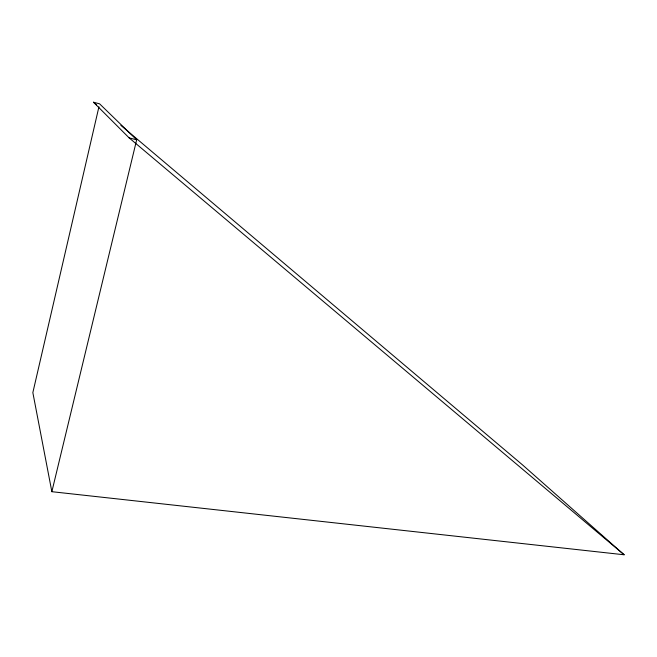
<?xml version="1.0" encoding="UTF-8"?>
<svg xmlns="http://www.w3.org/2000/svg" width="657" height="657" viewBox="0 0 657 657"><rect width="100%" height="100%" fill="white"/><g stroke="black" fill="none" stroke-linecap="round" stroke-linejoin="round"><path stroke-width="0.99" d="M98.936 106.82L32.85 392.607L51.854 491.691L624.15 554.779L522.578 464.942L120.863 125.356M51.854 491.691L136.672 139.818L99.626 103.855L93.499 102.221L129.15 137.896L624.15 554.779M129.15 137.896L136.672 139.818M93.499 102.221L96.604 104.849"/></g></svg>
